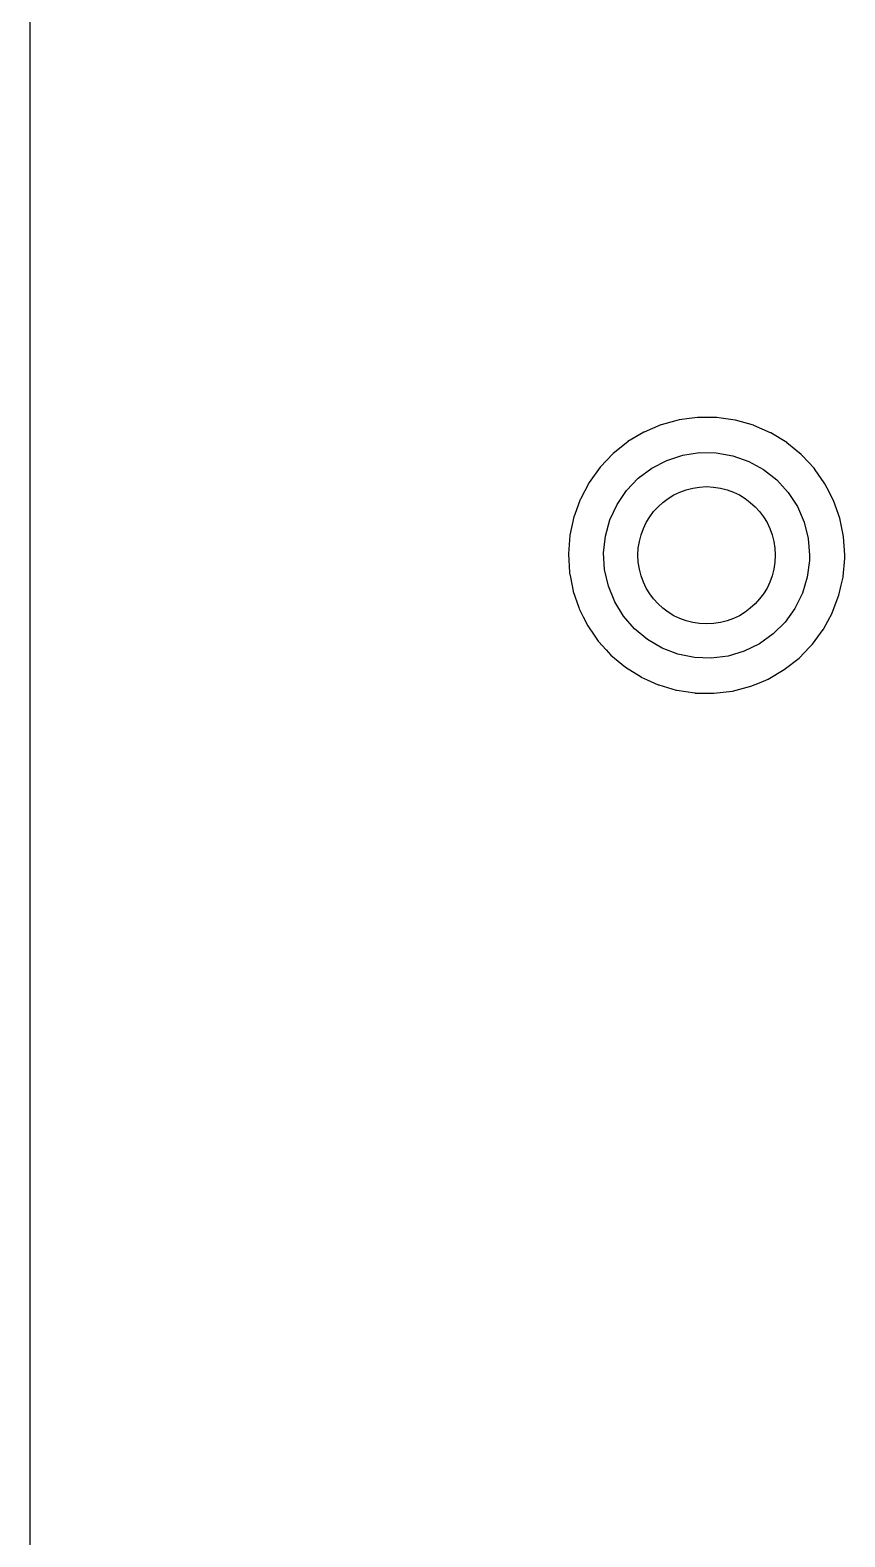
# Model space of a CAD drawing. Extents: x 41 to 172, y -227 to -42.
# Drawn here: x 40.51 to 52.38, y -95.66 to -73.71 of the extents above; entities that cross this region are included whole.
import ezdxf

# ---------------------------------------------------------------- set-up
doc = ezdxf.new("R2010")
doc.units = 0
doc.layers.add('BLACK', color=7, linetype='CONTINUOUS')

msp = doc.modelspace()

# ---------------------------------------------------------------- linework, layer by layer
at = {"layer": 'BLACK', "linetype": 'CONTINUOUS'}
for p, q in [((40.5135, -226.695), (40.5135, -42.5445)), ((49.899, -79.4101), (49.7039, -79.4635)), ((49.9639, -79.3923), (49.899, -79.4101)), ((49.968, -79.3912), (49.9639, -79.3923)), ((49.9639, -79.3923), (49.9639, -79.3923)), ((50.1163, -79.3717), (49.968, -79.3912)), ((50.2353, -79.356), (50.1163, -79.3717)), ((50.2396, -79.3555), (50.2353, -79.356)), ((50.2353, -79.356), (50.2353, -79.356)), ((50.2438, -79.3555), (50.2396, -79.3555)), ((50.3696, -79.3561), (50.2438, -79.3555)), ((50.2438, -79.3555), (50.2438, -79.3555)), ((50.5134, -79.3569), (50.3696, -79.3561)), ((50.5798, -79.3663), (50.5134, -79.3569)), ((50.7803, -79.3949), (50.5798, -79.3663)), ((50.7845, -79.3955), (50.7803, -79.3949)), ((50.7803, -79.3949), (50.7803, -79.3949)), ((51.0479, -79.4705), (50.7845, -79.3955)), ((49.3918, -79.6069), (49.2207, -79.7093)), ((49.452, -79.5709), (49.3918, -79.6069)), ((49.4559, -79.5692), (49.452, -79.5709)), ((49.6999, -79.4651), (49.4559, -79.5692)), ((49.4559, -79.5692), (49.4559, -79.5692)), ((49.7039, -79.4635), (49.6999, -79.4651)), ((51.0518, -79.4722), (51.0479, -79.4705)), ((51.2947, -79.5788), (51.0518, -79.4722)), ((51.0518, -79.4722), (51.0518, -79.4722)), ((51.2987, -79.5806), (51.2947, -79.5788)), ((51.5322, -79.7237), (51.2987, -79.5806)), ((49.0033, -79.8828), (48.8148, -80.0814)), ((49.217, -79.7115), (49.0033, -79.8828)), ((49.2207, -79.7093), (49.217, -79.7115)), ((49.2207, -79.7093), (49.2207, -79.7093)), ((50.0183, -79.9055), (50.2613, -79.8683)), ((50.2613, -79.8683), (50.5071, -79.8713)), ((50.5071, -79.8713), (50.7491, -79.9144)), ((51.5355, -79.7264), (51.5322, -79.7237)), ((51.7408, -79.8944), (51.5355, -79.7264)), ((48.8148, -80.0814), (48.655, -80.3038)), ((49.3701, -80.243), (49.5666, -80.0954)), ((49.5666, -80.0954), (49.7847, -79.9819)), ((49.7847, -79.9819), (50.0183, -79.9055)), ((50.7491, -79.9144), (50.9808, -79.9965)), ((50.9808, -79.9965), (51.196, -80.1153)), ((51.7441, -79.8971), (51.7408, -79.8944)), ((51.7408, -79.8944), (51.7408, -79.8944)), ((51.747, -79.9003), (51.7441, -79.8971)), ((51.7558, -79.9097), (51.747, -79.9003)), ((51.747, -79.9003), (51.747, -79.9003)), ((51.9305, -80.0977), (51.7558, -79.9097)), ((51.9467, -80.1207), (51.9305, -80.0977)), ((48.655, -80.3038), (48.5268, -80.5458)), ((49.2002, -80.4207), (49.3701, -80.243)), ((51.196, -80.1153), (51.389, -80.2676)), ((51.389, -80.2676), (51.5544, -80.4495)), ((52.078, -80.3076), (51.9467, -80.1207)), ((52.088, -80.3218), (52.078, -80.3076)), ((52.0899, -80.3256), (52.088, -80.3218)), ((52.1215, -80.3867), (52.0899, -80.3256)), ((52.0899, -80.3256), (52.0899, -80.3256)), ((48.5268, -80.5458), (48.5253, -80.5499)), ((49.0617, -80.6238), (49.2002, -80.4207)), ((51.5544, -80.4495), (51.6879, -80.6558)), ((52.2136, -80.5651), (52.1215, -80.3867)), ((48.5253, -80.5499), (48.4451, -80.7692)), ((48.5253, -80.5499), (48.5253, -80.5499)), ((48.9582, -80.8467), (49.0617, -80.6238)), ((51.6879, -80.6558), (51.7859, -80.8813)), ((52.305, -80.8233), (52.2136, -80.5651)), ((48.4327, -80.803), (48.3744, -81.0706)), ((48.4451, -80.7692), (48.4327, -80.803)), ((48.8925, -81.0836), (48.9582, -80.8467)), ((51.7859, -80.8813), (51.8458, -81.1197)), ((52.3605, -81.0914), (52.305, -80.8233)), ((48.3744, -81.0706), (48.3529, -81.3436)), ((48.8664, -81.328), (48.8925, -81.0836)), ((51.8458, -81.1197), (51.866, -81.3647)), ((52.3608, -81.0957), (52.3605, -81.0914)), ((52.3787, -81.3584), (52.3608, -81.0957)), ((52.3608, -81.0957), (52.3608, -81.0957)), ((48.3529, -81.3436), (48.3686, -81.617)), ((48.8806, -81.5734), (48.8664, -81.328)), ((51.866, -81.3647), (51.8642, -81.4379)), ((52.3551, -81.6718), (52.3785, -81.4093)), ((52.3785, -81.4093), (52.3787, -81.4068)), ((52.3785, -81.4093), (52.3785, -81.4093)), ((52.3792, -81.3647), (52.3787, -81.3584)), ((52.3787, -81.4068), (52.3788, -81.3984)), ((52.3788, -81.3984), (52.3791, -81.3672)), ((52.3791, -81.3672), (52.3792, -81.3647)), ((52.3791, -81.3672), (52.3791, -81.3672)), ((48.3686, -81.617), (48.3695, -81.6212)), ((48.3695, -81.6212), (48.3695, -81.6212)), ((48.3695, -81.6212), (48.3817, -81.6838)), ((48.9346, -81.8132), (48.8806, -81.5734)), ((51.8642, -81.4379), (51.8321, -81.6817)), ((48.3817, -81.6838), (48.4214, -81.8857)), ((49.0271, -82.041), (48.9346, -81.8132)), ((51.8321, -81.6817), (51.7606, -81.9169)), ((52.2932, -81.9465), (52.3263, -81.802)), ((52.3263, -81.802), (52.3534, -81.6838)), ((52.3534, -81.6838), (52.3544, -81.6796)), ((52.3534, -81.6838), (52.3534, -81.6838)), ((52.3544, -81.6796), (52.3551, -81.6718)), ((48.4214, -81.8857), (48.4228, -81.8898)), ((48.4228, -81.8898), (48.4228, -81.8898)), ((48.4228, -81.8898), (48.5032, -82.1247)), ((49.1555, -82.2506), (49.0271, -82.041)), ((51.7606, -81.9169), (51.6517, -82.1372)), ((52.1964, -82.2027), (52.2932, -81.9465)), ((48.5032, -82.1247), (48.5101, -82.1448)), ((48.5101, -82.1448), (48.5694, -82.2628)), ((48.5694, -82.2628), (48.624, -82.3713)), ((49.3165, -82.4364), (49.1555, -82.2506)), ((51.6517, -82.1372), (51.5083, -82.3369)), ((52.0678, -82.4396), (52.1944, -82.2065)), ((52.1944, -82.2065), (52.1964, -82.2027)), ((52.1944, -82.2065), (52.1944, -82.2065)), ((48.624, -82.3713), (48.6331, -82.3895)), ((48.6331, -82.3895), (48.6355, -82.393)), ((48.6355, -82.393), (48.6356, -82.393)), ((48.6356, -82.393), (48.7284, -82.5281)), ((49.5056, -82.5934), (49.3165, -82.4364)), ((51.3342, -82.5104), (51.134, -82.6531)), ((51.5083, -82.3369), (51.3342, -82.5104)), ((51.9062, -82.6606), (52.0632, -82.4468)), ((52.0632, -82.4468), (52.0658, -82.4434)), ((52.0658, -82.4434), (52.0678, -82.4396)), ((48.7284, -82.5281), (48.7882, -82.6152)), ((48.7882, -82.6152), (48.7911, -82.6183)), ((48.7911, -82.6183), (48.7911, -82.6183)), ((48.7911, -82.6183), (48.9035, -82.7418)), ((48.9035, -82.7418), (48.9725, -82.8177)), ((49.7178, -82.7174), (49.5056, -82.5934)), ((49.9475, -82.8051), (49.7178, -82.7174)), ((51.134, -82.6531), (50.9133, -82.7613)), ((51.717, -82.8567), (51.8612, -82.7078)), ((51.8612, -82.7078), (51.9036, -82.6641)), ((51.9036, -82.6641), (51.9062, -82.6607)), ((51.9062, -82.6607), (51.9062, -82.6606)), ((48.9725, -82.8177), (49.1826, -82.9934)), ((50.1884, -82.8541), (49.9475, -82.8051)), ((50.434, -82.8631), (50.1884, -82.8541)), ((50.6778, -82.8319), (50.434, -82.8631)), ((50.9133, -82.7613), (50.6778, -82.8319)), ((51.4975, -83.0297), (51.7131, -82.8608)), ((51.7131, -82.8608), (51.717, -82.8567)), ((49.1826, -82.9934), (49.1863, -82.9957)), ((49.1863, -82.9957), (49.411, -83.1366)), ((49.411, -83.1366), (49.411, -83.1366)), ((49.411, -83.1366), (49.4146, -83.1389)), ((49.4146, -83.1389), (49.4985, -83.1768)), ((49.4985, -83.1768), (49.6603, -83.2498)), ((51.1346, -83.2203), (51.2611, -83.1679)), ((51.2611, -83.1679), (51.4975, -83.0297)), ((49.6603, -83.2498), (49.6603, -83.2498)), ((49.6603, -83.2498), (49.6642, -83.2516)), ((49.6642, -83.2516), (49.6683, -83.2528)), ((49.6683, -83.2528), (49.6683, -83.2528)), ((49.6683, -83.2528), (49.9227, -83.3282)), ((49.9227, -83.3282), (49.9227, -83.3282)), ((49.9227, -83.3282), (49.9268, -83.3294)), ((49.9268, -83.3294), (49.931, -83.33)), ((49.931, -83.33), (49.931, -83.33)), ((49.931, -83.33), (50.1933, -83.3702)), ((50.1933, -83.3702), (50.1933, -83.3702)), ((50.1933, -83.3702), (50.1975, -83.3708)), ((50.1975, -83.3708), (50.3369, -83.373)), ((50.3369, -83.373), (50.467, -83.375)), ((50.467, -83.375), (50.467, -83.375)), ((50.467, -83.375), (50.4713, -83.3751)), ((50.4713, -83.3751), (50.7432, -83.3422)), ((50.7432, -83.3422), (51.0081, -83.2727)), ((51.0081, -83.2727), (51.012, -83.2711)), ((51.012, -83.2711), (51.0121, -83.2711)), ((51.0121, -83.2711), (51.1346, -83.2203))]:
    msp.add_line(p, q, dxfattribs=at)
at = {"layer": 'BLACK'}
msp.add_circle((50.366, -81.3647), 1, dxfattribs=at)

doc.saveas('drawing.dxf')
